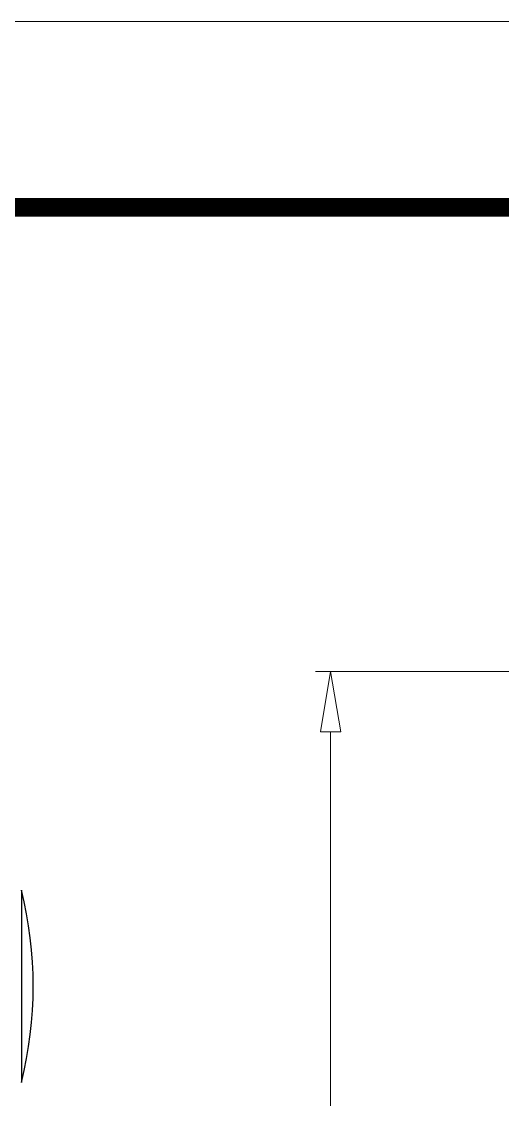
# Model space of a CAD drawing. Header units: millimetres. Extents: x 2741 to 3169, y 1046 to 1343.
# Drawn here: x 2919.28 to 2938.38, y 1300.2 to 1343.01 of the extents above; entities that cross this region are included whole.
import ezdxf

# ---------------------------------------------------------------- set-up
doc = ezdxf.new("R2010")
doc.units = ezdxf.units.MM
doc.layers.add('dim', color=82, linetype='Continuous', lineweight=9)
doc.layers.add('from', color=7, linetype='Continuous', lineweight=13)
doc.styles.add('ROMAND', font='romand.shx', dxfattribs={"width": 0.75, "bigfont": 'gbcbig.shx'})
doc.dimstyles.new('YanXiu', dxfattribs={"dimtxt": 2.5, "dimasz": 2.2, "dimexe": 1, "dimexo": 0, "dimgap": 0.66, "dimtad": 0, "dimzin": 1, "dimdsep": 46, "dimtxsty": 'ROMAND', "dimblk": 'CLOSEDBLANK', "dimcen": 0, "dimclrd": 3, "dimclre": 3, "dimclrt": 7, "dimazin": 0, "dimtfac": 1, "dimtofl": 0, "dimtmove": 0, "dimatfit": 3, "dimldrblk": 'CLOSEDBLANK', "dimfxl": 1, "dimlwd": 5, "dimlwe": 5, "dimarcsym": 0})

# ---------------------------------------------------------------- blocks, each defined once
blk = doc.blocks.new('_ClosedBlank')
at = {"color": 0, "linetype": 'ByBlock', "lineweight": -2}
for p, q in [((-1, 0.167), (0, 0)), ((-1, 0.167), (-1, -0.167)), ((0, 0), (-1, -0.167))]:
    blk.add_line(p, q, dxfattribs=at)
blk = doc.blocks.new('*D28')
at = {"layer": 'Defpoints', "color": 0}
for p in [(3026.991, 787.694), (3005.613, 632.693), (3026.991, 632.693)]:
    blk.add_point(p, dxfattribs=at)
at = {"layer": 'dim', "color": 3, "lineweight": 5}
for p, q in [((3026.991, 787.694), (3005.014, 787.694)), ((3005.613, 785.294), (3005.613, 716.258)), ((3005.613, 635.093), (3005.613, 704.13)), ((3026.991, 632.693), (3005.014, 632.693))]:
    blk.add_line(p, q, dxfattribs=at)
at = {"layer": 'dim', "color": 3, "lineweight": 5, "xscale": 2.4, "yscale": 2.4, "zscale": 2.4}
for p, rotation in [((3005.613, 787.694), 90), ((3005.613, 632.693), 270)]:
    blk.add_blockref('_ClosedBlank', p, dxfattribs=dict(at, rotation=rotation))
at = {"layer": 'dim', "color": 7, "insert": (3005.613, 710.194), "char_height": 3, "attachment_point": 5, "rotation": 90, "style": 'ROMAND'}
blk.add_mtext('155.00', dxfattribs=at)
blk = doc.blocks.new('*u35')
at = {"layer": 'dim'}
dim = blk.add_linear_dim(base=(-55.856, -77.5), p1=(-34.478, 77.5), p2=(-34.478, -77.5), angle=90, dimstyle='YanXiu', override={"dimtxt": 3, "dimasz": 2.4, "dimexe": 0.5997, "dimgap": 0.5997}, dxfattribs=at)
dim.commit()
dim.dimension.update_dxf_attribs({"geometry": '*D28', "text_midpoint": (-55.856, 0), "insert": (-3061.469, -710.194)})

msp = doc.modelspace()

# ---------------------------------------------------------------- linework, layer by layer
at = {"color": 7, "linetype": 'Continuous'}
msp.add_line((2919.275, 1308.514), (2919.275, 1300.876), dxfattribs=at)
msp.add_arc((2903.747, 1304.695), 15.991, 346.1829, 13.8171, dxfattribs=at)
at = {"layer": 'from'}
msp.add_lwpolyline([(2741.339, 1045.566), (3169.379, 1045.566), (3169.379, 1343.015), (2741.339, 1343.015)], close=True, dxfattribs=at)
at = {"layer": 'from', "const_width": 0.738}
msp.add_lwpolyline([(2748.716, 1052.942), (2748.716, 1335.638), (3162.003, 1335.638), (3162.003, 1052.942), (2748.716, 1052.942)], dxfattribs=at)

# ---------------------------------------------------------------- block references
at = {"layer": 'from'}
msp.add_blockref('*u35', (2987.413, 1239.695), dxfattribs=at)

doc.saveas('drawing.dxf')
